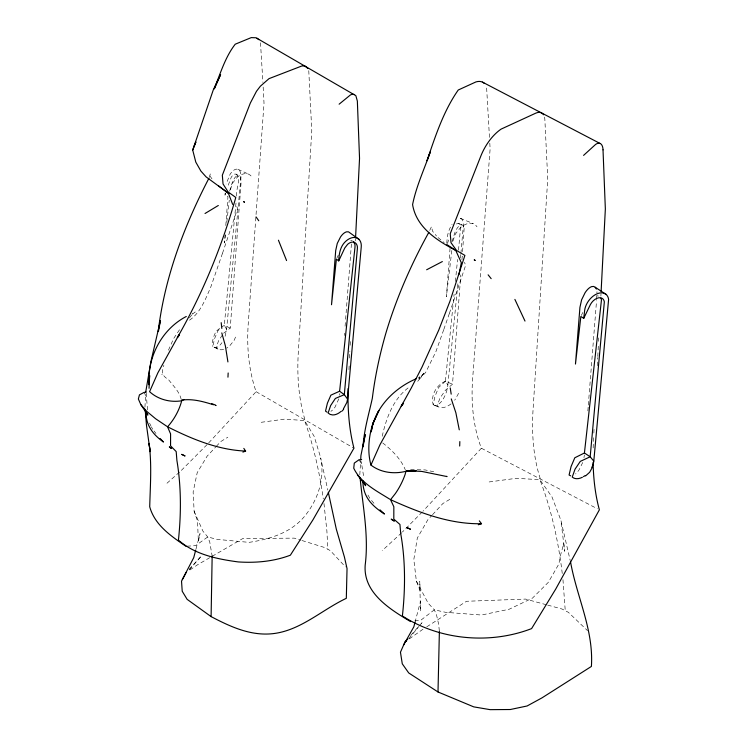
<?xml version="1.0" encoding="UTF-8"?>
<svg xmlns="http://www.w3.org/2000/svg" width="747" height="747" viewBox="0 0 747 747"><rect width="100%" height="100%" fill="white"/><g stroke="black" fill="none" stroke-linecap="round" stroke-linejoin="round"><path stroke-width="0.56" stroke-dasharray="3.73 2.8" d="M147.514 409.954L146.197 393.071M196.013 548.924L200.037 533.573L198.385 541.463L197.497 520.939L194.136 511.293L193.137 491.965L197.217 472.674L207.134 456.165L215.603 447.145M144.955 407.19L145.59 394.407M348.952 369.672L349.241 363.864M349.531 358.056L349.876 351.099M350.166 345.291L350.399 340.651M355.413 240.814L355.525 238.489M593.613 437.733L593.435 441.216A226.173 99.08 -69.8 0 0 593.109 449.834M593.856 433.092L594.154 427.284M597.311 365.741L597.721 357.608M597.787 356.45L598.319 346.001M598.562 341.351L598.739 337.868M600.887 296.064L600.999 293.739M359.811 474.803L360.596 461.216M225.799 225.566L227.966 196.564L224.987 195.21L225.155 192.997M225.108 234.838L224.511 242.962L225.407 234.857M223.633 333.227L230.244 328.092L241.178 181.278L240.16 176.087L235.128 173.986A7.872 3.716 -67.7 0 0 231.309 177.132L227.293 187.702M446.781 243.317L447.126 238.704A15.388 6.742 -69.8 0 1 452.112 224.203M450.067 248.237L446.389 296.718L451.832 250.357M451.095 403.838A16.677 10.691 -53.8 0 1 442.233 407.657L439.376 407.348L437.042 406.116L439.955 398.132L445.417 390.279L452.505 384.173L460.796 274.915M461.945 259.807L462.216 256.314L462.449 258.014M462.57 251.664L464.139 228.358M344.358 335.524L344.544 333.199M345.077 326.243L345.525 320.444M345.618 319.286L351.435 243.914M587.861 410.878L588.225 406.237M588.319 405.079L596.545 300.724M596.629 299.566L596.984 291.675M225.099 336.29L226.602 329.268L240.945 177.683A15.64 7.386 -67.7 0 0 239.367 170.307L237.919 169.261L236.164 169.139A12.232 5.78 -67.7 0 0 230.225 174.042L226.07 184.023M235.996 203.007L224.296 325.375L226.602 329.268M236.659 196.078C235.445 189.346 241.608 179.71 236.257 174.06M433.157 404.482A15.398 6.751 -69.8 0 0 441.86 400.962A15.398 6.751 -69.8 0 0 447.864 384.985L445.399 381.25L454.101 294.243M455.381 281.488L457.584 259.442M458.518 250.161L460.591 226.901A9.907 4.342 -69.8 0 0 454.596 225.491M447.855 384.994L457.92 283.43M460.441 258.042L460.778 254.578M460.899 253.429L463.513 223.633A15.388 6.742 -69.8 0 0 458.425 218.395M226.817 222.12L229.264 200.121M181.194 399.346C179.439 391.605 173.117 385.723 168.458 379.551C161.819 375.666 161.333 372.37 163.882 365.292M339.614 395.247L339.885 393.501M583.967 457.696L584.387 454.942M230.412 189.71L232.625 183.006L237.266 177.254A13.185 8.787 -50.9 0 1 245.959 173.621L248.546 174.116L250.656 175.47L252.159 177.571M223.633 349.409A13.185 8.787 -50.9 0 1 220.757 349.792L218.18 349.288L212.802 346.449L214.604 338.559L217.965 330.632L220.337 328.661M452.925 241.094L455.371 233.97L460.507 227.648A16.677 10.691 -53.8 0 1 470.134 223.194L472.991 223.502L475.325 224.726L476.997 226.789M382.231 436.267C386.274 417.788 393.548 398.132 409.608 386.843M415.005 622.363L420.58 601.083L420.468 611.298L419.749 581.231L420.197 590.914L416.359 581.063L413.819 559.522L417.312 538.064L427.872 519.716L431.738 515.561M338.839 398.786L335.029 407.106A13.185 6.228 -67.7 0 1 330.893 411.336M447.49 243.559L449.124 238.218M452.028 241.813L454.634 233.26A9.907 4.342 -69.8 0 1 460.208 225.258A9.907 4.342 -69.8 0 1 464.148 228.358M224.987 195.21L225.65 193.062M229.609 191.204L232.252 182.623L234.287 178.496A7.872 3.716 -67.7 0 1 238.097 175.34L239.227 175.424M209.16 177.441L210.458 173.528L210.682 177.011L211.98 178.86M222.457 253.392L210.607 287.52C205.173 299.715 200.355 313.189 188.72 320.743M443.681 329.819L435.846 351.79L425.65 372.492L419.384 379.084L424.567 372.183L417.685 381.39M449.349 313.525L443.709 329.754M222.494 253.289L237.602 208.534L235.725 203.95M449.386 313.413L465.652 265.344L464.475 262.3M168.448 350.175L173.621 338.615L180.186 328.727M582.725 462.458L579.214 469.63A16.677 7.311 -69.8 0 1 575.554 473.934M235.557 337.065L234.1 340.408L229.46 346.15A13.185 8.787 -50.9 0 1 226.602 348.167M458.621 393.296L454.699 400.252M429.721 230.431L431.477 226.64L432.56 231.159L436.5 236.005M336.85 258.173L338.242 255.185M581.334 315.477L582.772 312.498M222.401 335.029L218.703 340.436L216.06 347.943L218.18 349.288M189.421 317.923L192.063 314.496M408.749 638.778L419.002 626.313M419.73 625.416L422.653 621.859L421.177 623.549M410.794 635.426L418.208 626.948M189.271 569.877L201.877 555.516M216.331 446.342L220.738 441.58L227.854 437.21M189.262 569.13L201.83 555.525M489.799 143.125L490.125 148.868L472.683 378.225A226.173 145.03 -53.8 0 0 481.376 448.247L423.063 511.135M263.159 87.044L264.018 103.245L248.265 323.488A240.618 160.25 -50.9 0 0 256.1 391.708L208.6 442.971M432.513 514.73L442.915 503.506L450.983 498.632M422.26 511.966L402.4 532.023M207.04 444.633L181.204 470.545M401.606 532.798L382.165 550.651M445.399 381.25L438.648 387.488L435.062 396.115L433.148 404.519C430.58 395.182 436.603 384.901 445.399 381.25L452.505 384.173M179.513 472.095L166.488 483.683M418.255 378.355L420.01 376.843L418.003 377.851M219.655 328.391L215.902 331.509L213.511 337.13L212.241 342.733L212.802 346.449M192.352 314.179L195.21 311.985L192.231 313.479M409.309 638.872L423.007 629.217M189.953 569.933L197.638 564.732L242.784 538.55L294.281 538.129L300.901 540.184M426.798 626.798L466.511 601.279L525.589 599.075L546.589 604.809M221.373 327.167L224.296 325.375L230.244 328.092M414.772 620.962L421.093 620.019L434.334 609.823L445.614 612.325L481.479 615.033L509.146 609.244L532.452 598.132L548.186 582.483L553.704 573.052L558.868 563.994L560.381 555.703L563.817 543.489L564.648 551.286L560.941 520.5L570.25 560.68M261.189 422.298L284.504 419.142L304.58 420.542L314.095 436.22L320.314 456.436M489.154 481.955L516.289 478.304L539.885 479.695L551.977 496.923L560.474 519.156M410.589 469.639L425.108 469.928L434.903 471.973M187.002 546.188L195.593 545.655L207.741 536.972L217.321 539.399L249.05 542.369C269.891 539.213 291.778 532.639 305.346 515.346C318.101 499.379 325.001 478.351 320.668 457.92L327.812 490.097M214.24 347.495L216.004 347.616A12.232 5.78 -67.7 0 0 221.934 342.714M161.669 374.378L162.295 374.452M350.67 240.338L352.267 240.683M547.691 605.107L562.061 609.038L568.392 612.335L587.572 630.683M302.012 540.529L325.206 547.71L330.445 550.744L345.459 566.898M460.301 218.283L472.991 223.502M458.527 223.465L462.085 224.922M434.679 405.416L439.376 407.348M237.919 169.261L248.546 174.116M481.376 448.247L597.339 508.744M256.118 391.699L353.938 448.172M438.031 237.546L444.176 242.635M382.688 442.906C391.848 450.124 400.934 458.919 405.294 469.788M373.967 503.301L370.26 499.005L367.225 493.748M154.022 430.944L155.983 433.475M152.715 429.264L151.38 426.882M358.98 459.797L361.604 463.878L363.882 477.875M144.022 392.427L146.179 396.265M416.359 581.063L428.208 603.249L434.334 609.823L436.537 614.958L438.685 624.455L439.385 631.504M149.531 423.082L151.025 426.135M194.136 511.293L202.885 531.07L207.741 536.972L209.767 542.126L212.157 556.057M260.498 42.766L262.907 82.422M308.772 70.638L311.779 130.818L298.314 352.379A243.858 140.791 -60 0 0 305.009 419.954L304.58 420.542C313.581 445.884 319.557 472.253 323.283 498.865M562.258 573.509C558.42 541.538 551.519 509.771 539.885 479.695L540.38 479.023A229.17 125.449 -62.5 0 1 533.059 409.72L547.738 178.916L544.862 119.529A16.023 8.768 -62.5 0 0 544.049 115.757M562.958 579.653L565.246 610.673M323.974 503.459L326.897 531.052L327.849 549.213M489.462 137.392L486.708 89.192A16.107 10.327 -53.8 0 0 486.241 86.493M361.576 461.618L361.604 463.878M596.676 295.831A9.907 6.349 -53.8 0 1 598.44 296.064"/><path stroke-width="1.12" d="M328.316 492.282L336.299 529.1L344.423 557.038L347.038 568.598L346.319 598.328C321.77 609.926 300.397 630.711 272.58 633.699C250.394 636.042 230.225 626.602 211.102 616.611L212.157 556.057M570.521 561.772C576.777 597.086 593.79 629.777 591.4 666.436L541.958 697.885L527.111 705.98L510.304 709.519L490.125 709.65L473.729 706.867L438.003 691.974L439.385 631.504M459.835 441.58L459.685 446.034M228.162 372.977L227.956 377.179M145.712 392.082L150.903 361.632L160.4 320.706L158.401 331.556M355.581 237.331L359.54 158.392L357.355 101.06L355.843 95.663L256.044 37.77L251.253 37.611L235.23 44.204C225.136 57.145 220.468 73.495 214.258 88.519M601.12 291.423L605.35 208.973L603.016 149.867M360.661 460.087L360.922 455.549L365.208 434.558L363.014 446.855C363.976 430.263 368.785 414.417 372.323 398.291C375.069 376.236 379.728 354.48 385.891 333.134C396.377 298.044 411.121 264.335 428.843 232.326M347.57 399.103L361.231 247.136A15.64 10.411 -50.9 0 0 359.008 239.376L348.56 231.869L346.729 231.803A13.185 6.228 -67.7 0 0 340.557 236.892L337.27 243.419L335.702 250.497L331.519 304.739L336.383 259.162L338.736 260.88L344.787 247.957L347.654 244.306A7.872 5.238 -50.9 0 1 353.032 242.056C356.356 242.159 357.832 245.828 357.365 248.714L344.32 394.668L347.57 399.103L346.851 402.456L343.443 408.842M591.876 467.314A15.398 9.879 -53.8 0 0 593.79 461.104L608.609 299.323A15.388 9.86 -53.8 0 0 596.536 294.047A15.388 9.86 -53.8 0 0 584.649 310.435L583.734 318.353L580.858 316.467L575.47 364.06L579.933 307.353L581.605 299.827L585.116 292.656A16.677 7.311 -69.8 0 1 591.689 286.605L593.641 286.446L595.247 287.287L606.172 294.467M338.736 260.88C339.017 253.7 340.324 245.856 346.132 240.954A12.232 8.152 -50.9 0 1 354.489 237.453L356.973 237.994L359.008 239.376M340.987 411.448A12.232 8.152 -50.9 0 1 332.62 414.94L330.146 414.408L328.11 413.026L330.641 405.556L335.384 398.431L344.32 394.668L339.605 391.232L355.012 247.005L354.993 244.699L353.574 241.57M570.68 475.839L569.083 474.999L571.082 466.53L574.807 457.771L584.425 452.99L601.456 299.995A9.907 6.349 -53.8 0 0 600.915 298.221M158.243 331.351C164.573 277.548 184.051 226.192 208.843 178.412M371.278 431.066C375.265 407.246 394.369 388.141 416.004 378.86M458.975 274.663L461.329 262.739L455.689 250.245M371.231 431.85L373.061 422.914C368.719 436.397 367.207 451.253 370.942 465.064C381.147 472.991 395.228 474.438 407.414 470.89M195.733 550.016L193.716 557.692L182.333 579.597M415.005 622.363L413.829 626.836L403.632 645.006M218.535 185.844L228.834 193.576L206.069 176.862L200.887 171.063L195.798 162.118L192.707 150.054L213.259 89.985L220.589 74.653L214.389 88.818M183.893 399.524L181.698 400.775C179.187 410.411 174.191 419.394 167.571 426.826L170.587 433.904L170.559 445.847L176.189 451.571L176.908 460.507A324.73 187.478 -60 0 1 178.43 540.1C194.724 554.498 217.218 559.12 238.2 561.921C255.847 563.098 273.729 561.492 290.359 555.198L312.993 519.763L353.938 448.172A240.618 113.665 -67.7 0 1 348.102 388.524M405.948 471.329L405.033 474.69A43.634 23.885 -62.5 0 1 395.35 493.59L390.541 499.696L393.837 506.737L393.809 519.109L399.944 524.478L400.719 533.657A303.553 166.161 -62.5 0 1 402.39 615.948C439.843 640.235 490.004 644.624 531.593 628.61L555.721 589.075L599.374 509.809A226.173 99.08 -69.8 0 1 593.09 462.356M192.707 150.054L195.891 141.93L193.987 146.757M370.942 465.064L379.952 444.782L411.336 387.898L422.027 367.048L438.732 330.155L450.002 301.116L464.895 255.418L456.548 250.478L451.011 242.682L450.236 233.699L480.769 156.216A37.602 20.58 -62.5 0 1 501.125 129.1L535.842 113.124A16.023 8.768 -62.5 0 1 543.527 114.767M592.334 467.389L589.654 472.281L585.564 475.932M407.834 638.816L404.865 642.205L400.457 652.215L402.278 663.822L408.73 672.954L438.003 691.974M583.734 318.353L590.429 304.487A9.907 6.349 -53.8 0 1 598.58 297.829A9.907 6.349 -53.8 0 1 604.342 301.881L590.177 456.772L593.781 461.114M186.115 572.538L181.521 581.119L182.221 591.25L187.133 599.346L211.102 616.611M402.913 403.249L401.232 406.312L403.511 403.557M178.944 334.805L157.85 372.884L149.577 391.671C158.112 399.552 170.344 402.652 181.698 400.775M179.439 335.095L177.375 337.588C202.624 293.552 222.036 246.295 235.781 197.451L228.124 191.951L223.036 183.949L222.335 175.2L250.338 103.058L256.482 91.283L260.367 86.213L269.023 78.64L301.956 65.932L304.963 66.016L307.913 68.509M341.893 411.186L343.639 409.337M583.575 155.385L595.695 144.348A16.107 7.059 -69.8 0 1 603.044 149.839M339.119 104.188L350.492 94.897L352.267 94.225L354.601 94.552M404.865 642.205L406.639 640.87M186.283 316.476C161.548 329.39 147.308 357.197 148.952 384.724L149.633 375.536L149.055 388.319M205.033 213.493L218.311 205.49M426.64 269.77L442.364 261.562M339.605 391.232L330.893 395.154L327.401 403.184L325.524 411.139L327.027 412.129M242.906 452.112L245.604 451.076L243.821 448.396M478.285 524.749L481.516 523.722L479.331 520.864M146.272 392.082L144.022 392.427L139.456 394.855L138.363 399.001L140.838 404.603L147.869 415.108L147.047 413.231M181.512 400.159C192.446 398.478 203.203 401.55 213.539 404.781M406.06 471.068L416.088 470.638L407.685 470.666L421.906 471.441L447.061 476.586L446.631 476.353M481.516 523.722C450.03 524.366 419.683 512.806 391.391 500.051M245.604 451.076C218.32 449.983 192.39 439.264 168.28 427.153M215.388 405.388L216.163 405.537M211.55 403.613L215.257 404.921M482.422 82.095L600.084 143.48M389.878 499.257C376.572 490.882 360.81 483.066 353.742 468.21L354.293 463.093L358.98 459.797L361.66 459.48M228.171 192.717L232.681 204.426M410.551 621.588C389.85 609.207 363.135 592.857 365.18 565.18C368.878 535.972 362.93 507.045 360.11 478.108M584.425 452.99L590.177 456.772L580.298 461.385L575.05 469.144L572.239 477.081A15.398 9.879 -53.8 0 0 582.399 477.249M446.865 244.568L455.931 250.544C437.032 240.497 416.331 227.462 412.587 204.603C416.21 186.479 424.193 169.429 430.253 151.996L427.023 160.726C435.277 136.402 443.457 111.154 458.247 90.004L475.998 81.899A16.107 10.327 -53.8 0 1 484.345 83.403M167.02 426.425L155.619 418.759L146.701 411.336L140.838 404.603M257.061 38.237L258.798 39.638M185.919 546.253C171.138 536.187 154.694 525.02 149.717 506.774C150.268 485.634 151.912 464.447 149.064 443.373L150.166 451.664L146.505 425.426L145.151 409.468M379.98 509.846L384.434 514.029C372.006 505.822 363.135 497.119 362.855 481.264M160.119 438.498L163.462 442.019C152.92 434.567 145.6 425.052 146.001 411.541M491.171 278.659L488.118 274.831M357.374 474.821L365.666 485.699L363.135 481.096M258.761 220.748L256.053 216.901M595.247 287.287L596.386 289.07M514.888 299.398L525.001 321.079M278.435 240.207L286.568 260.563M451.272 398.907L455.857 412.736L459.274 429.842M451.188 394.136L450.236 387.936M221.794 332.919L225.379 345.88L227.919 361.931M221.84 328.456L221.187 322.657M584.994 475.634A15.398 9.879 -53.8 0 1 583.444 476.67M377.973 412.279L372.473 424.698L378.888 410.589L377.973 412.279M410.364 529.156L406.629 527.522L410.364 529.156M184.911 455.913L181.773 454.4L184.911 455.913M474.681 260.152L474.186 259.919L475.204 260.47L474.681 260.152M243.783 201.746L244.4 202.157L243.783 201.746M391.633 519.417L391.185 519.146L394.332 521.117L391.633 519.417M169.373 446.977L171.586 448.517L169.373 446.977"/></g></svg>
